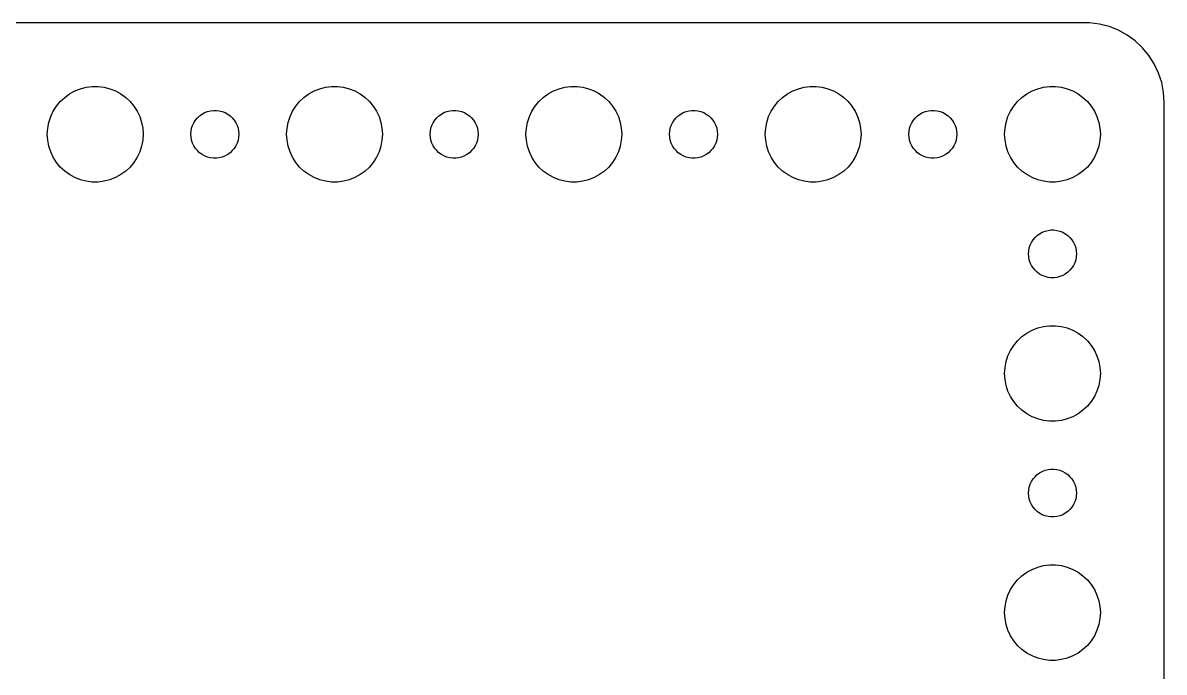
# Model space of a CAD drawing. Header units: metres. Extents: x -142 to 142, y -37 to 37.
# Drawn here: x 70.5 to 142, y -3.7 to 37 of the extents above; entities that cross this region are included whole.
import ezdxf

# ---------------------------------------------------------------- set-up
doc = ezdxf.new("R2010")
doc.units = ezdxf.units.M

msp = doc.modelspace()

# ---------------------------------------------------------------- linework, layer by layer
for p, q in [((137.314, 36.9901), (-137.314, 36.9901)), ((137.937, 36.9114), (137.314, 36.9901)), ((138.545, 36.7553), (137.937, 36.9114)), ((139.129, 36.5241), (138.545, 36.7553)), ((139.679, 36.2216), (139.129, 36.5241)), ((140.187, 35.8526), (139.679, 36.2216)), ((140.645, 35.4227), (140.187, 35.8526)), ((141.045, 34.9389), (140.645, 35.4227)), ((141.382, 34.4088), (141.045, 34.9389)), ((141.649, 33.8406), (141.382, 34.4088)), ((141.843, 33.2434), (141.649, 33.8406)), ((74.073, 32.8532), (74.4379, 32.9469)), ((74.4379, 32.9469), (74.8116, 32.9941)), ((74.8116, 32.9941), (75.1884, 32.9941)), ((75.1884, 32.9941), (75.5621, 32.9469)), ((75.5621, 32.9469), (75.927, 32.8532)), ((89.073, 32.8532), (89.4379, 32.9469)), ((89.4379, 32.9469), (89.8116, 32.9941)), ((89.8116, 32.9941), (90.1884, 32.9941)), ((90.1884, 32.9941), (90.5621, 32.9469)), ((90.5621, 32.9469), (90.927, 32.8532)), ((104.073, 32.8532), (104.438, 32.9469)), ((104.438, 32.9469), (104.812, 32.9941)), ((104.812, 32.9941), (105.188, 32.9941)), ((105.188, 32.9941), (105.562, 32.9469)), ((105.562, 32.9469), (105.927, 32.8532)), ((119.073, 32.8532), (119.438, 32.9469)), ((119.438, 32.9469), (119.812, 32.9941)), ((119.812, 32.9941), (120.188, 32.9941)), ((120.188, 32.9941), (120.562, 32.9469)), ((120.562, 32.9469), (120.927, 32.8532)), ((134.073, 32.8532), (134.438, 32.9469)), ((134.438, 32.9469), (134.812, 32.9941)), ((134.812, 32.9941), (135.188, 32.9941)), ((135.188, 32.9941), (135.562, 32.9469)), ((135.562, 32.9469), (135.927, 32.8532)), ((141.961, 32.6267), (141.843, 33.2434)), ((72.8131, 32.0536), (73.0877, 32.3115)), ((73.0877, 32.3115), (73.3925, 32.533)), ((73.3925, 32.533), (73.7227, 32.7145)), ((73.7227, 32.7145), (74.073, 32.8532)), ((75.927, 32.8532), (76.2773, 32.7145)), ((76.2773, 32.7145), (76.6075, 32.533)), ((76.6075, 32.533), (76.9123, 32.3115)), ((76.9123, 32.3115), (77.1869, 32.0536)), ((87.8131, 32.0536), (88.0877, 32.3115)), ((88.0877, 32.3115), (88.3925, 32.533)), ((88.3925, 32.533), (88.7227, 32.7145)), ((88.7227, 32.7145), (89.073, 32.8532)), ((90.927, 32.8532), (91.2773, 32.7145)), ((91.2773, 32.7145), (91.6075, 32.533)), ((91.6075, 32.533), (91.9123, 32.3115)), ((91.9123, 32.3115), (92.1869, 32.0536)), ((102.813, 32.0536), (103.088, 32.3115)), ((103.088, 32.3115), (103.393, 32.533)), ((103.393, 32.533), (103.723, 32.7145)), ((103.723, 32.7145), (104.073, 32.8532)), ((105.927, 32.8532), (106.277, 32.7145)), ((106.277, 32.7145), (106.607, 32.533)), ((106.607, 32.533), (106.912, 32.3115)), ((106.912, 32.3115), (107.187, 32.0536)), ((117.813, 32.0536), (118.088, 32.3115)), ((118.088, 32.3115), (118.393, 32.533)), ((118.393, 32.533), (118.723, 32.7145)), ((118.723, 32.7145), (119.073, 32.8532)), ((120.927, 32.8532), (121.277, 32.7145)), ((121.277, 32.7145), (121.607, 32.533)), ((121.607, 32.533), (121.912, 32.3115)), ((121.912, 32.3115), (122.187, 32.0536)), ((132.813, 32.0536), (133.088, 32.3115)), ((133.088, 32.3115), (133.393, 32.533)), ((133.393, 32.533), (133.723, 32.7145)), ((133.723, 32.7145), (134.073, 32.8532)), ((135.927, 32.8532), (136.277, 32.7145)), ((136.277, 32.7145), (136.607, 32.533)), ((136.607, 32.533), (136.912, 32.3115)), ((136.912, 32.3115), (137.187, 32.0536)), ((142, 32), (141.961, 32.6267)), ((72.3711, 31.4453), (72.573, 31.7634)), ((72.573, 31.7634), (72.8131, 32.0536)), ((77.1869, 32.0536), (77.427, 31.7634)), ((77.427, 31.7634), (77.6289, 31.4453)), ((82.2189, 31.4734), (82.4058, 31.497)), ((82.4058, 31.497), (82.5942, 31.497)), ((82.5942, 31.497), (82.7811, 31.4734)), ((87.3711, 31.4453), (87.573, 31.7634)), ((87.573, 31.7634), (87.8131, 32.0536)), ((92.1869, 32.0536), (92.427, 31.7634)), ((92.427, 31.7634), (92.6289, 31.4453)), ((97.2189, 31.4734), (97.4058, 31.497)), ((97.4058, 31.497), (97.5942, 31.497)), ((97.5942, 31.497), (97.7811, 31.4734)), ((102.371, 31.4453), (102.573, 31.7634)), ((102.573, 31.7634), (102.813, 32.0536)), ((107.187, 32.0536), (107.427, 31.7634)), ((107.427, 31.7634), (107.629, 31.4453)), ((112.219, 31.4734), (112.406, 31.497)), ((112.406, 31.497), (112.594, 31.497)), ((112.594, 31.497), (112.781, 31.4734)), ((117.371, 31.4453), (117.573, 31.7634)), ((117.573, 31.7634), (117.813, 32.0536)), ((122.187, 32.0536), (122.427, 31.7634)), ((122.427, 31.7634), (122.629, 31.4453)), ((127.219, 31.4734), (127.406, 31.497)), ((127.406, 31.497), (127.594, 31.497)), ((127.594, 31.497), (127.781, 31.4734)), ((132.371, 31.4453), (132.573, 31.7634)), ((132.573, 31.7634), (132.813, 32.0536)), ((137.187, 32.0536), (137.427, 31.7634)), ((137.427, 31.7634), (137.629, 31.4453)), ((142, -32), (142, 32)), ((72.0943, 30.7461), (72.2107, 31.1044)), ((72.2107, 31.1044), (72.3711, 31.4453)), ((77.6289, 31.4453), (77.7893, 31.1044)), ((77.7893, 31.1044), (77.9057, 30.7461)), ((81.1855, 30.7226), (81.2865, 30.8817)), ((81.2865, 30.8817), (81.4065, 31.0268)), ((81.4065, 31.0268), (81.5439, 31.1558)), ((81.5439, 31.1558), (81.6963, 31.2665)), ((81.6963, 31.2665), (81.8613, 31.3572)), ((81.8613, 31.3572), (82.0365, 31.4266)), ((82.0365, 31.4266), (82.2189, 31.4734)), ((82.7811, 31.4734), (82.9635, 31.4266)), ((82.9635, 31.4266), (83.1387, 31.3572)), ((83.1387, 31.3572), (83.3037, 31.2665)), ((83.3037, 31.2665), (83.4561, 31.1558)), ((83.4561, 31.1558), (83.5934, 31.0268)), ((83.5934, 31.0268), (83.7135, 30.8817)), ((83.7135, 30.8817), (83.8145, 30.7226)), ((87.0943, 30.7461), (87.2107, 31.1044)), ((87.2107, 31.1044), (87.3711, 31.4453)), ((92.6289, 31.4453), (92.7893, 31.1044)), ((92.7893, 31.1044), (92.9057, 30.7461)), ((96.1855, 30.7226), (96.2865, 30.8817)), ((96.2865, 30.8817), (96.4065, 31.0268)), ((96.4065, 31.0268), (96.5439, 31.1558)), ((96.5439, 31.1558), (96.6963, 31.2665)), ((96.6963, 31.2665), (96.8613, 31.3572)), ((96.8613, 31.3572), (97.0365, 31.4266)), ((97.0365, 31.4266), (97.2189, 31.4734)), ((97.7811, 31.4734), (97.9635, 31.4266)), ((97.9635, 31.4266), (98.1387, 31.3572)), ((98.1387, 31.3572), (98.3037, 31.2665)), ((98.3037, 31.2665), (98.4561, 31.1558)), ((98.4561, 31.1558), (98.5934, 31.0268)), ((98.5934, 31.0268), (98.7135, 30.8817)), ((98.7135, 30.8817), (98.8145, 30.7226)), ((102.094, 30.7461), (102.211, 31.1044)), ((102.211, 31.1044), (102.371, 31.4453)), ((107.629, 31.4453), (107.789, 31.1044)), ((107.789, 31.1044), (107.906, 30.7461)), ((111.186, 30.7226), (111.286, 30.8817)), ((111.286, 30.8817), (111.407, 31.0268)), ((111.407, 31.0268), (111.544, 31.1558)), ((111.544, 31.1558), (111.696, 31.2665)), ((111.696, 31.2665), (111.861, 31.3572)), ((111.861, 31.3572), (112.036, 31.4266)), ((112.036, 31.4266), (112.219, 31.4734)), ((112.781, 31.4734), (112.964, 31.4266)), ((112.964, 31.4266), (113.139, 31.3572)), ((113.139, 31.3572), (113.304, 31.2665)), ((113.304, 31.2665), (113.456, 31.1558)), ((113.456, 31.1558), (113.593, 31.0268)), ((113.593, 31.0268), (113.714, 30.8817)), ((113.714, 30.8817), (113.814, 30.7226)), ((117.094, 30.7461), (117.211, 31.1044)), ((117.211, 31.1044), (117.371, 31.4453)), ((122.629, 31.4453), (122.789, 31.1044)), ((122.789, 31.1044), (122.906, 30.7461)), ((126.186, 30.7226), (126.286, 30.8817)), ((126.286, 30.8817), (126.407, 31.0268)), ((126.407, 31.0268), (126.544, 31.1558)), ((126.544, 31.1558), (126.696, 31.2665)), ((126.696, 31.2665), (126.861, 31.3572)), ((126.861, 31.3572), (127.036, 31.4266)), ((127.036, 31.4266), (127.219, 31.4734)), ((127.781, 31.4734), (127.964, 31.4266)), ((127.964, 31.4266), (128.139, 31.3572)), ((128.139, 31.3572), (128.304, 31.2665)), ((128.304, 31.2665), (128.456, 31.1558)), ((128.456, 31.1558), (128.593, 31.0268)), ((128.593, 31.0268), (128.714, 30.8817)), ((128.714, 30.8817), (128.814, 30.7226)), ((132.094, 30.7461), (132.211, 31.1044)), ((132.211, 31.1044), (132.371, 31.4453)), ((137.629, 31.4453), (137.789, 31.1044)), ((137.789, 31.1044), (137.906, 30.7461)), ((72, 30), (72.0237, 30.376)), ((72.0237, 30.376), (72.0943, 30.7461)), ((77.9057, 30.7461), (77.9763, 30.376)), ((77.9763, 30.376), (78, 30)), ((81, 30), (81.0118, 30.188)), ((81.0118, 30.188), (81.0471, 30.373)), ((81.0471, 30.373), (81.1053, 30.5522)), ((81.1053, 30.5522), (81.1855, 30.7226)), ((83.8145, 30.7226), (83.8947, 30.5522)), ((83.8947, 30.5522), (83.9529, 30.373)), ((83.9529, 30.373), (83.9882, 30.188)), ((83.9882, 30.188), (84, 30)), ((87, 30), (87.0237, 30.376)), ((87.0237, 30.376), (87.0943, 30.7461)), ((92.9057, 30.7461), (92.9763, 30.376)), ((92.9763, 30.376), (93, 30)), ((96, 30), (96.0118, 30.188)), ((96.0118, 30.188), (96.0471, 30.373)), ((96.0471, 30.373), (96.1053, 30.5522)), ((96.1053, 30.5522), (96.1855, 30.7226)), ((98.8145, 30.7226), (98.8947, 30.5522)), ((98.8947, 30.5522), (98.9529, 30.373)), ((98.9529, 30.373), (98.9882, 30.188)), ((98.9882, 30.188), (99, 30)), ((102, 30), (102.024, 30.376)), ((102.024, 30.376), (102.094, 30.7461)), ((107.906, 30.7461), (107.976, 30.376)), ((107.976, 30.376), (108, 30)), ((111, 30), (111.012, 30.188)), ((111.012, 30.188), (111.047, 30.373)), ((111.047, 30.373), (111.105, 30.5522)), ((111.105, 30.5522), (111.186, 30.7226)), ((113.814, 30.7226), (113.895, 30.5522)), ((113.895, 30.5522), (113.953, 30.373)), ((113.953, 30.373), (113.988, 30.188)), ((113.988, 30.188), (114, 30)), ((117, 30), (117.024, 30.376)), ((117.024, 30.376), (117.094, 30.7461)), ((122.906, 30.7461), (122.976, 30.376)), ((122.976, 30.376), (123, 30)), ((126, 30), (126.012, 30.188)), ((126.012, 30.188), (126.047, 30.373)), ((126.047, 30.373), (126.105, 30.5522)), ((126.105, 30.5522), (126.186, 30.7226)), ((128.814, 30.7226), (128.895, 30.5522)), ((128.895, 30.5522), (128.953, 30.373)), ((128.953, 30.373), (128.988, 30.188)), ((128.988, 30.188), (129, 30)), ((132, 30), (132.024, 30.376)), ((132.024, 30.376), (132.094, 30.7461)), ((137.906, 30.7461), (137.976, 30.376)), ((137.976, 30.376), (138, 30)), ((72.0237, 29.624), (72, 30)), ((72.0943, 29.2539), (72.0237, 29.624)), ((77.9763, 29.624), (77.9057, 29.2539)), ((78, 30), (77.9763, 29.624)), ((81.0118, 29.812), (81, 30)), ((81.0471, 29.627), (81.0118, 29.812)), ((81.1053, 29.4478), (81.0471, 29.627)), ((81.1855, 29.2774), (81.1053, 29.4478)), ((83.8947, 29.4478), (83.8145, 29.2774)), ((83.9529, 29.627), (83.8947, 29.4478)), ((83.9882, 29.812), (83.9529, 29.627)), ((84, 30), (83.9882, 29.812)), ((87.0237, 29.624), (87, 30)), ((87.0943, 29.2539), (87.0237, 29.624)), ((92.9763, 29.624), (92.9057, 29.2539)), ((93, 30), (92.9763, 29.624)), ((96.0118, 29.812), (96, 30)), ((96.0471, 29.627), (96.0118, 29.812)), ((96.1053, 29.4478), (96.0471, 29.627)), ((96.1855, 29.2774), (96.1053, 29.4478)), ((98.8947, 29.4478), (98.8145, 29.2774)), ((98.9529, 29.627), (98.8947, 29.4478)), ((98.9882, 29.812), (98.9529, 29.627)), ((99, 30), (98.9882, 29.812)), ((102.024, 29.624), (102, 30)), ((102.094, 29.2539), (102.024, 29.624)), ((107.976, 29.624), (107.906, 29.2539)), ((108, 30), (107.976, 29.624)), ((111.012, 29.812), (111, 30)), ((111.047, 29.627), (111.012, 29.812)), ((111.105, 29.4478), (111.047, 29.627)), ((111.186, 29.2774), (111.105, 29.4478)), ((113.895, 29.4478), (113.814, 29.2774)), ((113.953, 29.627), (113.895, 29.4478)), ((113.988, 29.812), (113.953, 29.627)), ((114, 30), (113.988, 29.812)), ((117.024, 29.624), (117, 30)), ((117.094, 29.2539), (117.024, 29.624)), ((122.976, 29.624), (122.906, 29.2539)), ((123, 30), (122.976, 29.624)), ((126.012, 29.812), (126, 30)), ((126.047, 29.627), (126.012, 29.812)), ((126.105, 29.4478), (126.047, 29.627)), ((126.186, 29.2774), (126.105, 29.4478)), ((128.895, 29.4478), (128.814, 29.2774)), ((128.953, 29.627), (128.895, 29.4478)), ((128.988, 29.812), (128.953, 29.627)), ((129, 30), (128.988, 29.812)), ((132.024, 29.624), (132, 30)), ((132.094, 29.2539), (132.024, 29.624)), ((137.976, 29.624), (137.906, 29.2539)), ((138, 30), (137.976, 29.624)), ((72.2107, 28.8956), (72.0943, 29.2539)), ((72.3711, 28.5547), (72.2107, 28.8956)), ((77.7893, 28.8956), (77.6289, 28.5547)), ((77.9057, 29.2539), (77.7893, 28.8956)), ((81.2865, 29.1183), (81.1855, 29.2774)), ((81.4065, 28.9732), (81.2865, 29.1183)), ((81.5439, 28.8442), (81.4065, 28.9732)), ((81.6963, 28.7335), (81.5439, 28.8442)), ((81.8613, 28.6427), (81.6963, 28.7335)), ((82.0365, 28.5734), (81.8613, 28.6427)), ((83.1387, 28.6427), (82.9635, 28.5734)), ((83.3037, 28.7335), (83.1387, 28.6427)), ((83.4561, 28.8442), (83.3037, 28.7335)), ((83.5934, 28.9732), (83.4561, 28.8442)), ((83.7135, 29.1183), (83.5934, 28.9732)), ((83.8145, 29.2774), (83.7135, 29.1183)), ((87.2107, 28.8956), (87.0943, 29.2539)), ((87.3711, 28.5547), (87.2107, 28.8956)), ((92.7893, 28.8956), (92.6289, 28.5547)), ((92.9057, 29.2539), (92.7893, 28.8956)), ((96.2865, 29.1183), (96.1855, 29.2774)), ((96.4065, 28.9732), (96.2865, 29.1183)), ((96.5439, 28.8442), (96.4065, 28.9732)), ((96.6963, 28.7335), (96.5439, 28.8442)), ((96.8613, 28.6427), (96.6963, 28.7335)), ((97.0365, 28.5734), (96.8613, 28.6427)), ((98.1387, 28.6427), (97.9635, 28.5734)), ((98.3037, 28.7335), (98.1387, 28.6427)), ((98.4561, 28.8442), (98.3037, 28.7335)), ((98.5934, 28.9732), (98.4561, 28.8442)), ((98.7135, 29.1183), (98.5934, 28.9732)), ((98.8145, 29.2774), (98.7135, 29.1183)), ((102.211, 28.8956), (102.094, 29.2539)), ((102.371, 28.5547), (102.211, 28.8956)), ((107.789, 28.8956), (107.629, 28.5547)), ((107.906, 29.2539), (107.789, 28.8956)), ((111.286, 29.1183), (111.186, 29.2774)), ((111.407, 28.9732), (111.286, 29.1183)), ((111.544, 28.8442), (111.407, 28.9732)), ((111.696, 28.7335), (111.544, 28.8442)), ((111.861, 28.6427), (111.696, 28.7335)), ((112.036, 28.5734), (111.861, 28.6427)), ((113.139, 28.6427), (112.964, 28.5734)), ((113.304, 28.7335), (113.139, 28.6427)), ((113.456, 28.8442), (113.304, 28.7335)), ((113.593, 28.9732), (113.456, 28.8442)), ((113.714, 29.1183), (113.593, 28.9732)), ((113.814, 29.2774), (113.714, 29.1183)), ((117.211, 28.8956), (117.094, 29.2539)), ((117.371, 28.5547), (117.211, 28.8956)), ((122.789, 28.8956), (122.629, 28.5547)), ((122.906, 29.2539), (122.789, 28.8956)), ((126.286, 29.1183), (126.186, 29.2774)), ((126.407, 28.9732), (126.286, 29.1183)), ((126.544, 28.8442), (126.407, 28.9732)), ((126.696, 28.7335), (126.544, 28.8442)), ((126.861, 28.6427), (126.696, 28.7335)), ((127.036, 28.5734), (126.861, 28.6427)), ((128.139, 28.6427), (127.964, 28.5734)), ((128.304, 28.7335), (128.139, 28.6427)), ((128.456, 28.8442), (128.304, 28.7335)), ((128.593, 28.9732), (128.456, 28.8442)), ((128.714, 29.1183), (128.593, 28.9732)), ((128.814, 29.2774), (128.714, 29.1183)), ((132.211, 28.8956), (132.094, 29.2539)), ((132.371, 28.5547), (132.211, 28.8956)), ((137.789, 28.8956), (137.629, 28.5547)), ((137.906, 29.2539), (137.789, 28.8956)), ((72.573, 28.2366), (72.3711, 28.5547)), ((72.8131, 27.9464), (72.573, 28.2366)), ((73.0877, 27.6884), (72.8131, 27.9464)), ((77.1869, 27.9464), (76.9123, 27.6884)), ((77.427, 28.2366), (77.1869, 27.9464)), ((77.6289, 28.5547), (77.427, 28.2366)), ((82.2189, 28.5266), (82.0365, 28.5734)), ((82.4058, 28.503), (82.2189, 28.5266)), ((82.5942, 28.503), (82.4058, 28.503)), ((82.7811, 28.5266), (82.5942, 28.503)), ((82.9635, 28.5734), (82.7811, 28.5266)), ((87.573, 28.2366), (87.3711, 28.5547)), ((87.8131, 27.9464), (87.573, 28.2366)), ((88.0877, 27.6884), (87.8131, 27.9464)), ((92.1869, 27.9464), (91.9123, 27.6884)), ((92.427, 28.2366), (92.1869, 27.9464)), ((92.6289, 28.5547), (92.427, 28.2366)), ((97.2189, 28.5266), (97.0365, 28.5734)), ((97.4058, 28.503), (97.2189, 28.5266)), ((97.5942, 28.503), (97.4058, 28.503)), ((97.7811, 28.5266), (97.5942, 28.503)), ((97.9635, 28.5734), (97.7811, 28.5266)), ((102.573, 28.2366), (102.371, 28.5547)), ((102.813, 27.9464), (102.573, 28.2366)), ((103.088, 27.6884), (102.813, 27.9464)), ((107.187, 27.9464), (106.912, 27.6884)), ((107.427, 28.2366), (107.187, 27.9464)), ((107.629, 28.5547), (107.427, 28.2366)), ((112.219, 28.5266), (112.036, 28.5734)), ((112.406, 28.503), (112.219, 28.5266)), ((112.594, 28.503), (112.406, 28.503)), ((112.781, 28.5266), (112.594, 28.503)), ((112.964, 28.5734), (112.781, 28.5266)), ((117.573, 28.2366), (117.371, 28.5547)), ((117.813, 27.9464), (117.573, 28.2366)), ((118.088, 27.6884), (117.813, 27.9464)), ((122.187, 27.9464), (121.912, 27.6884)), ((122.427, 28.2366), (122.187, 27.9464)), ((122.629, 28.5547), (122.427, 28.2366)), ((127.219, 28.5266), (127.036, 28.5734)), ((127.406, 28.503), (127.219, 28.5266)), ((127.594, 28.503), (127.406, 28.503)), ((127.781, 28.5266), (127.594, 28.503)), ((127.964, 28.5734), (127.781, 28.5266)), ((132.573, 28.2366), (132.371, 28.5547)), ((132.813, 27.9464), (132.573, 28.2366)), ((133.088, 27.6884), (132.813, 27.9464)), ((137.187, 27.9464), (136.912, 27.6884)), ((137.427, 28.2366), (137.187, 27.9464)), ((137.629, 28.5547), (137.427, 28.2366)), ((73.3925, 27.467), (73.0877, 27.6884)), ((73.7227, 27.2855), (73.3925, 27.467)), ((74.073, 27.1468), (73.7227, 27.2855)), ((76.2773, 27.2855), (75.927, 27.1468)), ((76.6075, 27.467), (76.2773, 27.2855)), ((76.9123, 27.6884), (76.6075, 27.467)), ((88.3925, 27.467), (88.0877, 27.6884)), ((88.7227, 27.2855), (88.3925, 27.467)), ((89.073, 27.1468), (88.7227, 27.2855)), ((91.2773, 27.2855), (90.927, 27.1468)), ((91.6075, 27.467), (91.2773, 27.2855)), ((91.9123, 27.6884), (91.6075, 27.467)), ((103.393, 27.467), (103.088, 27.6884)), ((103.723, 27.2855), (103.393, 27.467)), ((104.073, 27.1468), (103.723, 27.2855)), ((106.277, 27.2855), (105.927, 27.1468)), ((106.607, 27.467), (106.277, 27.2855)), ((106.912, 27.6884), (106.607, 27.467)), ((118.393, 27.467), (118.088, 27.6884)), ((118.723, 27.2855), (118.393, 27.467)), ((119.073, 27.1468), (118.723, 27.2855)), ((121.277, 27.2855), (120.927, 27.1468)), ((121.607, 27.467), (121.277, 27.2855)), ((121.912, 27.6884), (121.607, 27.467)), ((133.393, 27.467), (133.088, 27.6884)), ((133.723, 27.2855), (133.393, 27.467)), ((134.073, 27.1468), (133.723, 27.2855)), ((136.277, 27.2855), (135.927, 27.1468)), ((136.607, 27.467), (136.277, 27.2855)), ((136.912, 27.6884), (136.607, 27.467)), ((74.4379, 27.0531), (74.073, 27.1468)), ((74.8116, 27.0059), (74.4379, 27.0531)), ((75.1884, 27.0059), (74.8116, 27.0059)), ((75.5621, 27.0531), (75.1884, 27.0059)), ((75.927, 27.1468), (75.5621, 27.0531)), ((89.4379, 27.0531), (89.073, 27.1468)), ((89.8116, 27.0059), (89.4379, 27.0531)), ((90.1884, 27.0059), (89.8116, 27.0059)), ((90.5621, 27.0531), (90.1884, 27.0059)), ((90.927, 27.1468), (90.5621, 27.0531)), ((104.438, 27.0531), (104.073, 27.1468)), ((104.812, 27.0059), (104.438, 27.0531)), ((105.188, 27.0059), (104.812, 27.0059)), ((105.562, 27.0531), (105.188, 27.0059)), ((105.927, 27.1468), (105.562, 27.0531)), ((119.438, 27.0531), (119.073, 27.1468)), ((119.812, 27.0059), (119.438, 27.0531)), ((120.188, 27.0059), (119.812, 27.0059)), ((120.562, 27.0531), (120.188, 27.0059)), ((120.927, 27.1468), (120.562, 27.0531)), ((134.438, 27.0531), (134.073, 27.1468)), ((134.812, 27.0059), (134.438, 27.0531)), ((135.188, 27.0059), (134.812, 27.0059)), ((135.562, 27.0531), (135.188, 27.0059)), ((135.927, 27.1468), (135.562, 27.0531)), ((133.907, 23.5268), (134.044, 23.6558)), ((134.044, 23.6558), (134.196, 23.7665)), ((134.196, 23.7665), (134.361, 23.8572)), ((134.361, 23.8572), (134.536, 23.9266)), ((134.536, 23.9266), (134.719, 23.9734)), ((134.719, 23.9734), (134.906, 23.997)), ((134.906, 23.997), (135.094, 23.997)), ((135.094, 23.997), (135.281, 23.9734)), ((135.281, 23.9734), (135.464, 23.9266)), ((135.464, 23.9266), (135.639, 23.8572)), ((135.639, 23.8572), (135.804, 23.7665)), ((135.804, 23.7665), (135.956, 23.6558)), ((135.956, 23.6558), (136.093, 23.5268)), ((133.547, 22.873), (133.605, 23.0522)), ((133.605, 23.0522), (133.686, 23.2226)), ((133.686, 23.2226), (133.786, 23.3817)), ((133.786, 23.3817), (133.907, 23.5268)), ((136.093, 23.5268), (136.214, 23.3817)), ((136.214, 23.3817), (136.314, 23.2226)), ((136.314, 23.2226), (136.395, 23.0522)), ((136.395, 23.0522), (136.453, 22.873)), ((133.5, 22.5), (133.512, 22.688)), ((133.512, 22.312), (133.5, 22.5)), ((133.512, 22.688), (133.547, 22.873)), ((133.547, 22.127), (133.512, 22.312)), ((136.453, 22.873), (136.488, 22.688)), ((136.488, 22.312), (136.453, 22.127)), ((136.488, 22.688), (136.5, 22.5)), ((136.5, 22.5), (136.488, 22.312)), ((133.605, 21.9478), (133.547, 22.127)), ((133.686, 21.7774), (133.605, 21.9478)), ((133.786, 21.6183), (133.686, 21.7774)), ((133.907, 21.4732), (133.786, 21.6183)), ((134.044, 21.3442), (133.907, 21.4732)), ((136.093, 21.4732), (135.956, 21.3442)), ((136.214, 21.6183), (136.093, 21.4732)), ((136.314, 21.7774), (136.214, 21.6183)), ((136.395, 21.9478), (136.314, 21.7774)), ((136.453, 22.127), (136.395, 21.9478)), ((134.196, 21.2335), (134.044, 21.3442)), ((134.361, 21.1427), (134.196, 21.2335)), ((134.536, 21.0734), (134.361, 21.1427)), ((134.719, 21.0266), (134.536, 21.0734)), ((134.906, 21.003), (134.719, 21.0266)), ((135.094, 21.003), (134.906, 21.003)), ((135.281, 21.0266), (135.094, 21.003)), ((135.464, 21.0734), (135.281, 21.0266)), ((135.639, 21.1427), (135.464, 21.0734)), ((135.804, 21.2335), (135.639, 21.1427)), ((135.956, 21.3442), (135.804, 21.2335)), ((134.073, 17.8532), (134.438, 17.9469)), ((134.438, 17.9469), (134.812, 17.9941)), ((134.812, 17.9941), (135.188, 17.9941)), ((135.188, 17.9941), (135.562, 17.9469)), ((135.562, 17.9469), (135.927, 17.8532)), ((132.813, 17.0536), (133.088, 17.3115)), ((133.088, 17.3115), (133.393, 17.533)), ((133.393, 17.533), (133.723, 17.7145)), ((133.723, 17.7145), (134.073, 17.8532)), ((135.927, 17.8532), (136.277, 17.7145)), ((136.277, 17.7145), (136.607, 17.533)), ((136.607, 17.533), (136.912, 17.3115)), ((136.912, 17.3115), (137.187, 17.0536)), ((132.371, 16.4453), (132.573, 16.7634)), ((132.573, 16.7634), (132.813, 17.0536)), ((137.187, 17.0536), (137.427, 16.7634)), ((137.427, 16.7634), (137.629, 16.4453)), ((132.024, 15.376), (132.094, 15.7461)), ((132.094, 15.7461), (132.211, 16.1044)), ((132.211, 16.1044), (132.371, 16.4453)), ((137.629, 16.4453), (137.789, 16.1044)), ((137.789, 16.1044), (137.906, 15.7461)), ((137.906, 15.7461), (137.976, 15.376)), ((132, 15), (132.024, 15.376)), ((137.976, 15.376), (138, 15)), ((132.024, 14.624), (132, 15)), ((132.094, 14.2539), (132.024, 14.624)), ((137.976, 14.624), (137.906, 14.2539)), ((138, 15), (137.976, 14.624)), ((132.211, 13.8956), (132.094, 14.2539)), ((132.371, 13.5547), (132.211, 13.8956)), ((137.789, 13.8956), (137.629, 13.5547)), ((137.906, 14.2539), (137.789, 13.8956)), ((132.573, 13.2366), (132.371, 13.5547)), ((132.813, 12.9464), (132.573, 13.2366)), ((133.088, 12.6884), (132.813, 12.9464)), ((137.187, 12.9464), (136.912, 12.6884)), ((137.427, 13.2366), (137.187, 12.9464)), ((137.629, 13.5547), (137.427, 13.2366)), ((133.393, 12.467), (133.088, 12.6884)), ((133.723, 12.2855), (133.393, 12.467)), ((134.073, 12.1468), (133.723, 12.2855)), ((136.277, 12.2855), (135.927, 12.1468)), ((136.607, 12.467), (136.277, 12.2855)), ((136.912, 12.6884), (136.607, 12.467)), ((134.438, 12.0531), (134.073, 12.1468)), ((134.812, 12.0059), (134.438, 12.0531)), ((135.188, 12.0059), (134.812, 12.0059)), ((135.562, 12.0531), (135.188, 12.0059)), ((135.927, 12.1468), (135.562, 12.0531)), ((133.907, 8.52681), (134.044, 8.65576)), ((134.044, 8.65576), (134.196, 8.76648)), ((134.196, 8.76648), (134.361, 8.85724)), ((134.361, 8.85724), (134.536, 8.92657)), ((134.536, 8.92657), (134.719, 8.97342)), ((134.719, 8.97342), (134.906, 8.99704)), ((134.906, 8.99704), (135.094, 8.99704)), ((135.094, 8.99704), (135.281, 8.97342)), ((135.281, 8.97342), (135.464, 8.92657)), ((135.464, 8.92657), (135.639, 8.85724)), ((135.639, 8.85724), (135.804, 8.76648)), ((135.804, 8.76648), (135.956, 8.65576)), ((135.956, 8.65576), (136.093, 8.52681)), ((133.512, 7.68799), (133.547, 7.87303)), ((133.547, 7.87303), (133.605, 8.05219)), ((133.605, 8.05219), (133.686, 8.22263)), ((133.686, 8.22263), (133.786, 8.38167)), ((133.786, 8.38167), (133.907, 8.52681)), ((136.093, 8.52681), (136.214, 8.38167)), ((136.214, 8.38167), (136.314, 8.22263)), ((136.314, 8.22263), (136.395, 8.05219)), ((136.395, 8.05219), (136.453, 7.87303)), ((136.453, 7.87303), (136.488, 7.68799)), ((133.5, 7.5), (133.512, 7.68799)), ((133.512, 7.312), (133.5, 7.5)), ((133.547, 7.12695), (133.512, 7.312)), ((136.488, 7.312), (136.453, 7.12695)), ((136.488, 7.68799), (136.5, 7.5)), ((136.5, 7.5), (136.488, 7.312)), ((133.605, 6.9478), (133.547, 7.12695)), ((133.686, 6.77736), (133.605, 6.9478)), ((133.786, 6.61832), (133.686, 6.77736)), ((133.907, 6.47318), (133.786, 6.61832)), ((134.044, 6.34422), (133.907, 6.47318)), ((136.093, 6.47318), (135.956, 6.34422)), ((136.214, 6.61832), (136.093, 6.47318)), ((136.314, 6.77736), (136.214, 6.61832)), ((136.395, 6.9478), (136.314, 6.77736)), ((136.453, 7.12695), (136.395, 6.9478)), ((134.196, 6.23351), (134.044, 6.34422)), ((134.361, 6.14275), (134.196, 6.23351)), ((134.536, 6.07341), (134.361, 6.14275)), ((134.719, 6.02657), (134.536, 6.07341)), ((134.906, 6.00294), (134.719, 6.02657)), ((135.094, 6.00294), (134.906, 6.00294)), ((135.281, 6.02657), (135.094, 6.00294)), ((135.464, 6.07341), (135.281, 6.02657)), ((135.639, 6.14275), (135.464, 6.07341)), ((135.804, 6.23351), (135.639, 6.14275)), ((135.956, 6.34422), (135.804, 6.23351)), ((134.073, 2.85316), (134.438, 2.94685)), ((134.438, 2.94685), (134.812, 2.99408)), ((134.812, 2.99408), (135.188, 2.99408)), ((135.188, 2.99408), (135.562, 2.94685)), ((135.562, 2.94685), (135.927, 2.85316)), ((132.813, 2.05363), (133.088, 2.31154)), ((133.088, 2.31154), (133.393, 2.53297)), ((133.393, 2.53297), (133.723, 2.71448)), ((133.723, 2.71448), (134.073, 2.85316)), ((135.927, 2.85316), (136.277, 2.71448)), ((136.277, 2.71448), (136.607, 2.53297)), ((136.607, 2.53297), (136.912, 2.31154)), ((136.912, 2.31154), (137.187, 2.05363)), ((132.211, 1.10437), (132.371, 1.44525)), ((132.371, 1.44525), (132.573, 1.76335)), ((132.573, 1.76335), (132.813, 2.05363)), ((137.187, 2.05363), (137.427, 1.76335)), ((137.427, 1.76335), (137.629, 1.44525)), ((137.629, 1.44525), (137.789, 1.10437)), ((132.024, 0.37599), (132.094, 0.74606)), ((132.094, 0.74606), (132.211, 1.10437)), ((137.789, 1.10437), (137.906, 0.74606)), ((137.906, 0.74606), (137.976, 0.37599)), ((132, 0), (132.024, 0.37599)), ((132.024, -0.37599), (132, 0)), ((137.976, 0.37599), (138, 0)), ((138, 0), (137.976, -0.37599)), ((132.094, -0.74606), (132.024, -0.37599)), ((137.976, -0.37599), (137.906, -0.74606)), ((132.211, -1.10437), (132.094, -0.74606)), ((132.371, -1.44525), (132.211, -1.10437)), ((137.789, -1.10437), (137.629, -1.44525)), ((137.906, -0.74606), (137.789, -1.10437)), ((132.573, -1.76335), (132.371, -1.44525)), ((132.813, -2.05363), (132.573, -1.76335)), ((133.088, -2.31154), (132.813, -2.05363)), ((137.187, -2.05363), (136.912, -2.31154)), ((137.427, -1.76335), (137.187, -2.05363)), ((137.629, -1.44525), (137.427, -1.76335)), ((133.393, -2.53297), (133.088, -2.31154)), ((133.723, -2.71448), (133.393, -2.53297)), ((134.073, -2.85316), (133.723, -2.71448)), ((134.438, -2.94685), (134.073, -2.85316)), ((135.927, -2.85316), (135.562, -2.94685)), ((136.277, -2.71448), (135.927, -2.85316)), ((136.607, -2.53297), (136.277, -2.71448)), ((136.912, -2.31154), (136.607, -2.53297)), ((134.812, -2.99408), (134.438, -2.94685)), ((135.188, -2.99408), (134.812, -2.99408)), ((135.562, -2.94685), (135.188, -2.99408))]:
    msp.add_line(p, q)

doc.saveas('drawing.dxf')
